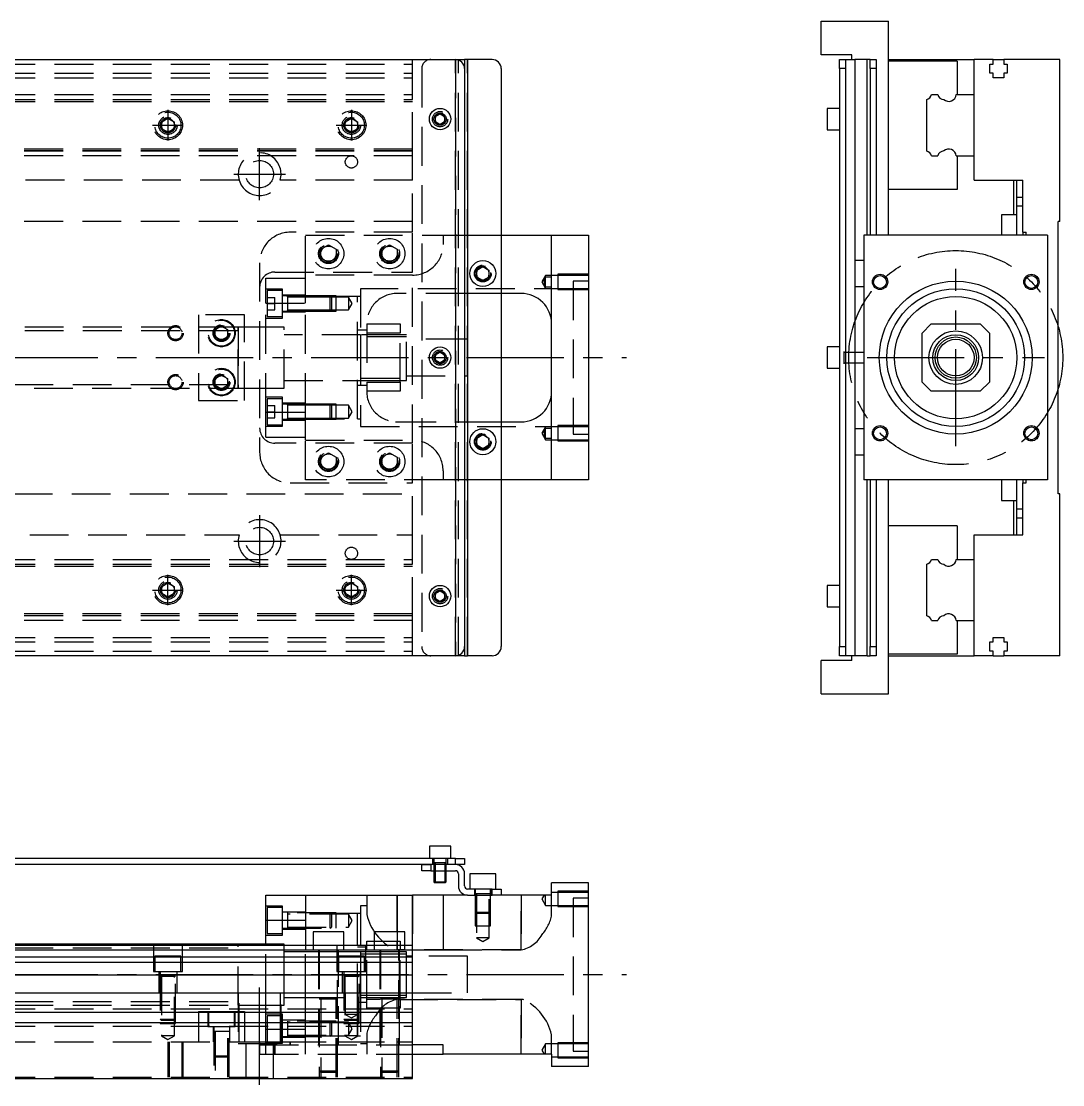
# Model space of a CAD drawing. Extents: x -13 to 690, y -297 to 112.
# Drawn here: x 349 to 689.7, y -237.8 to 110 of the extents above; entities that cross this region are included whole.
import ezdxf

# ---------------------------------------------------------------- set-up
doc = ezdxf.new("R2010")
doc.units = 0
doc.linetypes.add('CENTER', pattern=[50.8, 31.75, -6.35, 6.35, -6.35])
doc.linetypes.add('DASHED', pattern=[19.05, 12.7, -6.35])
doc.layers.get('0').update_dxf_attribs({"linetype": 'CONTINUOUS'})
doc.layers.add('CENTER', color=1, linetype='CENTER')

msp = doc.modelspace()

# ---------------------------------------------------------------- linework, layer by layer
at = {"color": 7, "linetype": 'CONTINUOUS'}
for p, q in [((610.65, 110), (632.65, 110)), ((610.65, 99), (610.65, 110)), ((632.65, 40), (632.65, 110)), ((3, 97.5), (491, 97.5)), ((491, 97.5), (494, 97.5)), ((494, 97.5), (494, 94.5)), ((495, 97.5), (494, 97.5)), ((495, 97.5), (495, -97.5)), ((503, 97.5), (495, 97.5)), ((620.65, 99), (610.65, 99)), ((616.65, 97.5), (618.65, 97.5)), ((616.65, 94.5), (616.65, 97.5)), ((618.65, 97.5), (621.65, 97.5)), ((618.65, 97.5), (618.65, 94.5)), ((620.65, 97.5), (620.65, 99)), ((621.65, 97.5), (621.65, 31.75)), ((625.65, 97.5), (621.65, 97.5)), ((625.65, 40), (625.65, 97.5)), ((626.65, 97.5), (625.65, 97.5)), ((626.65, 94.5), (626.65, 97.5)), ((626.65, 97.5), (628.65, 97.5)), ((628.65, 97.5), (628.65, 94.5)), ((632.65, 97.5), (660.65, 97.5)), ((660.65, 86), (660.65, 97.5)), ((666.95, 97.5), (660.65, 97.5)), ((666.95, 97.5), (670.35, 97.5)), ((666.95, 96), (666.95, 97.5)), ((670.35, 97.5), (670.35, 96)), ((688.65, 97.5), (670.35, 97.5)), ((688.65, 44.5), (688.65, 97.5)), ((494, 94.5), (494, -94.5)), ((506, 94.5), (506, -94.5)), ((618.65, 94.5), (616.65, 94.5)), ((616.65, 94.5), (616.65, -94.5)), ((618.65, 94.5), (618.65, -94.5)), ((628.65, 94.5), (626.65, 94.5)), ((626.65, 94.5), (626.65, 40)), ((628.65, 94.5), (628.65, 40)), ((655.15, 97), (632.65, 97)), ((655.15, 97), (655.15, 86)), ((665.8, 96), (666.95, 96)), ((665.8, 93), (665.8, 96)), ((670.35, 96), (671.5, 96)), ((671.5, 96), (671.5, 93)), ((666.95, 93), (665.8, 93)), ((666.95, 91.5), (666.95, 93)), ((670.35, 91.5), (666.95, 91.5)), ((670.35, 93), (670.35, 91.5)), ((671.5, 93), (670.35, 93)), ((645.15, 67.539608), (645.15, 84.460392)), ((646.689608, 86), (648.810392, 86)), ((654.831934, 86), (660.65, 86)), ((660.65, 66), (660.65, 86)), ((660.65, 66), (660.65, 86)), ((612.65, 81.5), (612.65, 78)), ((616.65, 81.5), (612.65, 81.5)), ((484.5, 78.866026), (486, 79.73205)), ((484.5, 77.133974), (484.5, 78.866026)), ((486, 76.26795), (484.5, 77.133974)), ((486, 79.73205), (487.5, 78.866026)), ((487.5, 77.133974), (486, 76.26795)), ((487.5, 78.866026), (487.5, 77.133974)), ((612.65, 78), (612.65, 74.5)), ((612.65, 74.5), (616.65, 74.5)), ((646.689608, 66), (648.810392, 66)), ((654.831934, 66), (660.65, 66)), ((655.15, 66), (655.15, 55)), ((660.65, 58), (660.65, 66)), ((660.65, 58), (676.65, 58)), ((673.65, 46.75), (673.65, 58)), ((674.65, 52.5), (674.65, 58)), ((676.65, 41), (676.65, 58)), ((655.15, 55), (632.65, 55)), ((674.65, 49.5), (674.65, 52.5)), ((674.65, 52.5), (676.65, 52.5)), ((676.65, 49.5), (674.65, 49.5)), ((674.65, 40), (674.65, 49.5)), ((669.65, 46.75), (669.65, 42.5)), ((674.65, 46.75), (669.65, 46.75)), ((669.65, 42.5), (669.65, 40)), ((688.65, 44.5), (688.15, 44.5)), ((688.15, -44.5), (688.15, 44.5)), ((506, 40), (522.5, 40)), ((522.5, 40), (534.5, 40)), ((522.5, -40), (522.5, 40)), ((534.5, 40), (534.5, -40)), ((624.65, 40), (624.65, -40)), ((684.65, 40), (624.65, 40)), ((676.65, 41), (677.65, 41)), ((676.65, 41), (676.65, 40)), ((677.65, 40), (677.65, 41)), ((684.65, 40), (684.65, -40)), ((621.65, 31.75), (621.65, 27.5)), ((624.65, 31.75), (621.65, 31.75)), ((498, 28.6547), (500, 29.809402)), ((498, 26.3453), (498, 28.6547)), ((500, 29.809402), (502, 28.6547)), ((502, 28.6547), (502, 26.3453)), ((500, 25.190598), (498, 26.3453)), ((502, 26.3453), (500, 25.190598)), ((621.65, 27.5), (621.65, 23.25)), ((512.5, 21), (506, 21)), ((621.65, 23.25), (621.65, -23.25)), ((621.65, 23.25), (624.65, 23.25)), ((646.65, 11), (643.65, 8)), ((646.65, 11), (662.65, 11)), ((665.65, 8), (662.65, 11)), ((643.65, -8), (643.65, 8)), ((665.65, 8), (665.65, -8)), ((612.65, 3.5), (612.65, 0)), ((616.65, 3.5), (612.65, 3.5)), ((484.5, 0.866026), (486, 1.73205)), ((484.5, -0.866026), (484.5, 0.866026)), ((486, 1.73205), (487.5, 0.866026)), ((487.5, 0.866026), (487.5, -0.866026)), ((618.05, 2.000006), (618.05, 1.41499)), ((618.05, 2.000006), (618.05, 0)), ((618.05, 2.000006), (618.05, -2.000006)), ((618.64998, 1.65), (618.05, 1.65)), ((618.05, 1.41499), (618.05, 0)), ((620.65, 1.65), (618.65, 1.65)), ((624.65, 1.65), (620.65002, 1.65)), ((486, -1.73205), (484.5, -0.866026)), ((487.5, -0.866026), (486, -1.73205)), ((612.65, 0), (612.65, -3.5)), ((618.05, 0), (618.05, -1.413444)), ((618.05, -1.413444), (618.05, -2.000006)), ((618.05, -1.65), (618.64998, -1.65)), ((618.65, -1.65), (620.65, -1.65)), ((620.65002, -1.65), (624.65, -1.65)), ((612.65, -3.5), (616.65, -3.5)), ((643.65, -8), (646.65, -11)), ((662.65, -11), (665.65, -8)), ((662.65, -11), (646.65, -11)), ((506, -21), (512.5, -21)), ((621.65, -23.25), (621.65, -27.5)), ((624.65, -23.25), (621.65, -23.25)), ((498, -26.3453), (500, -25.190598)), ((498, -28.6547), (498, -26.3453)), ((500, -25.190598), (502, -26.3453)), ((502, -26.3453), (502, -28.6547)), ((621.65, -27.5), (621.65, -31.75)), ((500, -29.809402), (498, -28.6547)), ((502, -28.6547), (500, -29.809402)), ((621.65, -31.75), (621.65, -97.5)), ((621.65, -31.75), (624.65, -31.75)), ((522.5, -40), (506, -40)), ((534.5, -40), (522.5, -40)), ((684.65, -40), (624.65, -40)), ((625.65, -97.5), (625.65, -40)), ((626.65, -40), (626.65, -94.5)), ((628.65, -40), (628.65, -94.5)), ((632.65, -110), (632.65, -40)), ((669.65, -40), (669.65, -42.5)), ((674.65, -49.5), (674.65, -40)), ((676.65, -40), (676.65, -41)), ((676.65, -58), (676.65, -41)), ((676.65, -41), (677.65, -41)), ((677.65, -41), (677.65, -40)), ((669.65, -42.5), (669.65, -46.75)), ((688.65, -44.5), (688.15, -44.5)), ((688.65, -97.5), (688.65, -44.5)), ((669.65, -46.75), (674.65, -46.75)), ((673.65, -58), (673.65, -46.75)), ((674.65, -49.5), (676.65, -49.5)), ((674.65, -52.5), (674.65, -49.5)), ((655.15, -55), (632.65, -55)), ((655.15, -55), (655.15, -66)), ((676.65, -52.5), (674.65, -52.5)), ((674.65, -58), (674.65, -52.5)), ((660.65, -66), (660.65, -58)), ((660.65, -58), (676.65, -58)), ((646.689608, -66), (648.810392, -66)), ((654.831934, -66), (660.65, -66)), ((660.65, -86), (660.65, -66)), ((660.65, -86), (660.65, -66)), ((645.15, -84.460392), (645.15, -67.539608)), ((484.5, -77.133974), (486, -76.26795)), ((486, -76.26795), (487.5, -77.133974)), ((612.65, -74.5), (612.65, -78)), ((616.65, -74.5), (612.65, -74.5)), ((484.5, -78.866026), (484.5, -77.133974)), ((486, -79.73205), (484.5, -78.866026)), ((487.5, -78.866026), (486, -79.73205)), ((487.5, -77.133974), (487.5, -78.866026)), ((612.65, -78), (612.65, -81.5)), ((612.65, -81.5), (616.65, -81.5)), ((646.689608, -86), (648.810392, -86)), ((654.831934, -86), (660.65, -86)), ((655.15, -86), (655.15, -97)), ((660.65, -97.5), (660.65, -86)), ((665.8, -93), (666.95, -93)), ((665.8, -96), (665.8, -93)), ((666.95, -91.5), (670.35, -91.5)), ((666.95, -93), (666.95, -91.5)), ((670.35, -91.5), (670.35, -93)), ((670.35, -93), (671.5, -93)), ((671.5, -93), (671.5, -96)), ((494, -94.5), (494, -97.5)), ((616.65, -94.5), (618.65, -94.5)), ((616.65, -97.5), (616.65, -94.5)), ((618.65, -94.5), (618.65, -97.5)), ((626.65, -97.5), (626.65, -94.5)), ((626.65, -94.5), (628.65, -94.5)), ((628.65, -94.5), (628.65, -97.5)), ((655.15, -97), (632.65, -97)), ((666.95, -96), (665.8, -96)), ((666.95, -97.5), (666.95, -96)), ((670.35, -96), (670.35, -97.5)), ((671.5, -96), (670.35, -96)), ((491, -97.5), (3, -97.5)), ((494, -97.5), (491, -97.5)), ((494, -97.5), (495, -97.5)), ((503, -97.5), (495, -97.5)), ((610.65, -110), (610.65, -99)), ((620.65, -99), (610.65, -99)), ((618.65, -97.5), (616.65, -97.5)), ((621.65, -97.5), (618.65, -97.5)), ((620.65, -99), (620.65, -97.5)), ((625.65, -97.5), (621.65, -97.5)), ((625.65, -97.5), (626.65, -97.5)), ((628.65, -97.5), (626.65, -97.5)), ((632.65, -97.5), (660.65, -97.5)), ((666.95, -97.5), (660.65, -97.5)), ((666.95, -97.5), (670.35, -97.5)), ((688.65, -97.5), (670.35, -97.5)), ((610.65, -110), (632.65, -110)), ((489.5, -159.79), (482.5, -159.79)), ((482.5, -159.79), (482.5, -163.79)), ((489.5, -163.79), (489.5, -159.79)), ((491, -163.79), (322, -163.79)), ((483, -165.79), (322, -165.79)), ((480, -167.79), (480, -165.79)), ((483, -165.79), (483, -167.79)), ((491, -165.79), (483, -165.79)), ((491, -165.79), (483, -165.79)), ((491, -165.79), (491, -163.79)), ((491, -163.79), (494, -163.79)), ((494, -165.79), (491, -165.79)), ((494, -163.79), (494, -165.79)), ((483, -167.79), (480, -167.79)), ((483, -167.79), (491, -167.79)), ((484, -167.79002), (484, -171.44)), ((484.35, -167.79002), (484.35, -171.79)), ((487.65, -171.79), (487.65, -167.79002)), ((488, -171.44), (488, -167.79002)), ((492, -168.79), (492, -172.79)), ((494, -172.79), (494, -168.79)), ((504.25, -168.79), (495.75, -168.79)), ((495.75, -168.79), (495.75, -173.79)), ((504.25, -173.79), (504.25, -168.79)), ((484, -171.44), (488, -171.44)), ((484, -171.44), (484.35, -171.79)), ((487.65, -171.79), (484.35, -171.79)), ((487.65, -171.79), (488, -171.44)), ((503, -173.79), (495, -173.79)), ((503, -175.79), (503, -173.79)), ((503, -173.79), (506, -173.79)), ((506, -173.79), (506, -175.79)), ((522.5, -175.79), (522.5, -171.79)), ((534.5, -171.79), (522.5, -171.79)), ((534.5, -231.79), (534.5, -171.79)), ((429, -184.00658), (429, -175.79)), ((429, -175.79), (442, -175.79)), ((442, -175.79), (477, -175.79)), ((442, -175.79), (442, -192.29)), ((477, -192.29), (477, -175.79)), ((487, -175.79), (477, -175.79)), ((495, -175.79), (487, -175.79)), ((487, -175.79), (487, -193.79)), ((495, -175.79), (503, -175.79)), ((506, -175.79), (503, -175.79)), ((522.5, -175.79), (506, -175.79)), ((429, -184.00658), (442, -184.00658)), ((429, -192.29), (429, -184.00658)), ((454.5, -187.79), (444.5, -187.79)), ((444.5, -187.79), (444.5, -192.29)), ((454.5, -192.29), (454.5, -187.79)), ((474.5, -187.79), (464.5, -187.79)), ((464.5, -187.79), (464.5, -192.29)), ((474.5, -192.29), (474.5, -187.79)), ((420, -191.79), (321.5, -191.79)), ((477, -192.29), (321.5, -192.29)), ((477, -193.829608), (321.5, -193.829608)), ((420, -191.79), (419.995, -191.79)), ((420, -191.789994), (420, -192.29)), ((429, -191.79), (420, -191.79)), ((420.005, -191.79), (420, -191.79)), ((460, -194.289994), (460, -209.290006)), ((477, -235.79), (477, -192.29)), ((487, -193.79), (477, -193.79)), ((321.5, -195.950392), (477, -195.950392)), ((477, -197.860532), (321.5, -197.860532)), ((462, -195.04), (460, -195.04)), ((466.5, -195.04), (462, -195.04)), ((472.5, -195.04), (466.5, -195.04)), ((473, -195.04), (472.5, -195.04)), ((475, -195.04), (473, -195.04)), ((477, -201.971934), (321.5, -201.971934)), ((460, -201.79), (460, -209.290006)), ((17, -207.79), (477, -207.79)), ((460, -208.54), (475, -208.54)), ((17, -214.09), (477, -214.09)), ((17, -217.49), (477, -217.49)), ((447, -217.36767), (446.5, -217.36767)), ((487, -224.79), (477, -224.79)), ((487, -227.79), (487, -224.79)), ((477, -227.79), (487, -227.79)), ((522.5, -227.79), (487, -227.79)), ((522.5, -227.79), (522.5, -231.79)), ((534.5, -231.79), (522.5, -231.79)), ((17, -235.79), (477, -235.79))]:
    msp.add_line(p, q, dxfattribs=at)
at = {"color": 3, "linetype": 'DASHED'}
for p, q in [((477, 86), (477, 97.5)), ((491, -97.5), (491, 97.5)), ((491, 97.5), (491, -97.5)), ((492, -97.5), (492, 97.5)), ((495, -97.5), (495, 97.5)), ((17, 96), (477, 96)), ((480, 94.5), (480, -94.5)), ((17, 93), (477, 93)), ((17, 91.5), (477, 91.5)), ((17, 86), (477, 86)), ((17, 84.460392), (477, 84.460392)), ((17, 84.403994), (477, 84.403994)), ((17, 83.8), (477, 83.8)), ((477, 84.460392), (477, 86)), ((477, 67.539608), (477, 84.460392)), ((395, 77.1547), (397, 78.309402)), ((395, 74.8453), (395, 77.1547)), ((397, 78.309402), (399, 77.1547)), ((399, 77.1547), (399, 74.8453)), ((455, 77.1547), (457, 78.309402)), ((455, 74.8453), (455, 77.1547)), ((457, 78.309402), (459, 77.1547)), ((459, 77.1547), (459, 74.8453)), ((487.973226, 78.326156), (488, 78)), ((397, 73.690598), (395, 74.8453)), ((399, 74.8453), (397, 73.690598)), ((399.483582, 76.286038), (399.5, 76)), ((454.5, 76), (454.534018, 76.411016)), ((457, 73.690598), (455, 74.8453)), ((459, 74.8453), (457, 73.690598)), ((477, 68.2), (17, 68.2)), ((477, 67.596006), (17, 67.596006)), ((477, 67.539608), (17, 67.539608)), ((477, 66), (477, 67.539608)), ((477, 66), (17, 66)), ((477, 58), (477, 66)), ((420.291796, 58), (313.708204, 58)), ((477, 58), (433.708204, 58)), ((477, 41), (477, 58)), ((477, 44.5), (22.640312, 44.5)), ((477, 41), (437, 41)), ((442, 27), (442, 40)), ((442, 40), (487, 40)), ((477, 28), (477, 41)), ((487, 40), (487, 37)), ((487, 40), (494, 40)), ((494, 40), (506, 40)), ((447, 35.443376), (449.5, 36.886752)), ((447, 32.556624), (447, 35.443376)), ((449.5, 36.886752), (452, 35.443376)), ((452, 35.443376), (452, 32.556624)), ((467, 35.443376), (469.5, 36.886752)), ((467, 32.556624), (467, 35.443376)), ((469.5, 36.886752), (472, 35.443376)), ((472, 35.443376), (472, 32.556624)), ((446.5, 34), (446.520026, 34.346056)), ((449.5, 31.113248), (447, 32.556624)), ((452, 32.556624), (449.5, 31.113248)), ((469.5, 31.113248), (467, 32.556624)), ((472, 32.556624), (469.5, 31.113248)), ((472.477798, 34.364306), (472.5, 34)), ((427, 31), (427, -31)), ((432, 28), (477, 28)), ((477, -28), (477, 28)), ((429, 17.78342), (429, 26)), ((429, 26), (442, 26)), ((477, 27), (442, 27)), ((442, 17.78342), (442, 27)), ((442, 17.78342), (442, 26)), ((502.483582, 27.786038), (502.5, 27.5)), ((520.5, 26.848738), (519.287564, 24.748738)), ((519.287564, 24.748738), (520.5, 22.648738)), ((520.016436, 24.911344), (520.060666, 25.226886)), ((520.060666, 25.226886), (520.163852, 25.611128)), ((520.163852, 25.611128), (520.302956, 25.985522)), ((520.302956, 25.985522), (520.5, 26.435254)), ((524.5, 26.848738), (520.5, 26.848738)), ((520.5, 26.435254), (520.5, 26.848738)), ((520.5, 23.06222), (520.5, 26.435794)), ((520.5, 26.435254), (522.5, 26.435254)), ((524.5, 27.248732), (524.5, 22.248742)), ((534.5, 27.248732), (524.5, 27.248732)), ((534.5, 26.848738), (524.5, 26.848738)), ((529.5, 25), (529.5, -25)), ((534.5, 25), (529.5, 25)), ((434.5, 22.42767), (429, 22.42767)), ((429.5, 21.92767), (429.5, 13.42767)), ((434.5, 21.92767), (429.5, 21.92767)), ((434.5, 12.92767), (434.5, 22.42767)), ((460, 22.5), (460, -22.5)), ((529.5, 22.5), (460, 22.5)), ((494, 21), (472, 21)), ((506, 21), (494, 21)), ((520.5, 22.648738), (520.5, 23.06222)), ((522.5, 23.06222), (520.5, 23.06222)), ((520.5, 22.648738), (524.5, 22.648738)), ((524.5, 22.648738), (534.5, 22.648738)), ((524.5, 22.248742), (534.5, 22.248742)), ((429, -17.78342), (429, 17.78342)), ((429, 17.78342), (442, 17.78342)), ((429.5, 19.67767), (432, 19.67767)), ((429.5, 17.67767), (432, 17.67767)), ((432, 17.67767), (432, 19.67767)), ((432, 15.67767), (432, 17.67767)), ((442, 20.42767), (434.5, 20.42767)), ((436.105, 20.17767), (434.5, 20.17767)), ((441.99998, 20.17767), (436.095, 20.17767)), ((436.1, 20.177674), (436.1, 15.177664)), ((436.1, 20.177674), (436.1, 15.177664)), ((436.1, 20.177674), (436.1, 15.177664)), ((436.1, 20.17767), (436.1, 19.92022)), ((436.1, 19.920202), (436.1, 20.17767)), ((436.1, 19.92022), (436.1, 15.435068)), ((441.99998, 19.77767), (436.1, 19.77767)), ((450.1, 20.17767), (442, 20.17767)), ((450.1, 20.177664), (442, 20.177664)), ((459, 20), (442, 20)), ((459, 20), (442, 20)), ((450.5, 19.77767), (442, 19.77767)), ((450.5, 19.77767), (442, 19.77767)), ((442, -17.78342), (442, 17.78342)), ((442, -17.78342), (442, 17.78342)), ((450.1, 15.17767), (450.1, 20.17767)), ((450.5, 19.77767), (450.1, 20.17767)), ((452, 20.177664), (450.10002, 20.177664)), ((450.5, 19.77767), (450.5, 15.57767)), ((452, 19.77767), (450.50002, 19.77767)), ((452, 15.177674), (452, 20.177664)), ((456, 19.77767), (452, 19.77767)), ((456, 19.77767), (456, 15.57767)), ((457.212436, 17.67767), (456, 19.77767)), ((456, 15.57767), (457.212436, 17.67767)), ((459, -20), (459, 20)), ((460, 20), (459, 20)), ((422, 14), (407, 14)), ((407, 14), (407, -14)), ((422, -14), (422, 14)), ((429.5, 15.67767), (432, 15.67767)), ((434.5, 15.17767), (436.105, 15.17767)), ((434.5, 14.92767), (442, 14.92767)), ((436.095, 15.17767), (441.99998, 15.17767)), ((436.1, 15.57767), (441.99998, 15.57767)), ((436.1, 15.17767), (436.1, 15.435118)), ((436.1, 15.435068), (436.1, 15.17767)), ((442, 15.57767), (450.5, 15.57767)), ((442, 15.57767), (450.5, 15.57767)), ((442, 15.177674), (450.1, 15.177674)), ((442, 15.17767), (450.1, 15.17767)), ((450.1, 15.17767), (450.5, 15.57767)), ((450.10002, 15.177674), (452, 15.177674)), ((450.50002, 15.57767), (452, 15.57767)), ((452, 15.57767), (456, 15.57767)), ((429, 12.92767), (434.5, 12.92767)), ((429.5, 13.42767), (434.5, 13.42767)), ((462, 11), (473, 11)), ((462, 11), (462, -11)), ((473, 11), (473, 8)), ((420, 8.75), (42, 8.75)), ((420.005, 10), (277.00002, 10)), ((412, 8), (412.018502, 8.303588)), ((412.5, 9.1547), (414.5, 10.309402)), ((412.5, 6.8453), (412.5, 9.1547)), ((414.5, 10.309402), (416.5, 9.1547)), ((416.5, 9.1547), (416.5, 6.8453)), ((429, 10), (419.995, 10)), ((420, 10.000006), (420, -10.000006)), ((420, 10.000006), (420, -10.000006)), ((420, -10), (420, 10)), ((420, 10), (420, 8.95261)), ((435, 10), (429, 10)), ((435, 10), (429, 10)), ((435, -10), (435, 10)), ((435, -10), (435, 10)), ((460.005, 7.5), (435, 7.5)), ((459.995, 7.5), (435, 7.5)), ((462, 9), (459, 9)), ((473, 7.5), (459.995, 7.5)), ((460.005, 7.5), (459.995, 7.5)), ((460, 7.500006), (460, -7.500006)), ((473, 7.5), (460.005, 7.5)), ((473, 8), (462, 8)), ((473, -8), (473, 8)), ((475, 7.5), (473, 7.5)), ((475, -7.5), (475, 7.5)), ((414.5, 5.690598), (412.5, 6.8453)), ((416.5, 6.8453), (414.5, 5.690598)), ((475, 6.75), (460, 6.75)), ((494, 6), (475, 6)), ((495, 6), (494, 6)), ((495, -6), (495, 6)), ((484, 0), (484.030168, 0.346066)), ((412.5, -6.8453), (414.5, -5.690598)), ((412.5, -9.1547), (412.5, -6.8453)), ((414.5, -5.690598), (416.5, -6.8453)), ((416.5, -6.8453), (416.5, -9.1547)), ((460, -6.75), (475, -6.75)), ((475, -6), (494, -6)), ((494, -6), (495, -6)), ((42, -8.75), (420, -8.75)), ((277.00002, -10), (420.005, -10)), ((414.5, -10.309402), (412.5, -9.1547)), ((416.5, -9.1547), (414.5, -10.309402)), ((416.983582, -7.713962), (417, -8)), ((419.995, -10), (429, -10)), ((420, -8.95261), (420, -9.999498)), ((420, -9.999498), (420, -10)), ((429, -10), (435, -10)), ((429, -10), (435, -10)), ((435, -7.5), (460.005, -7.5)), ((435, -7.5), (459.995, -7.5)), ((459, -9), (462, -9)), ((459.995, -7.5), (473, -7.5)), ((459.995, -7.5), (460.005, -7.5)), ((460.005, -7.5), (473, -7.5)), ((462, -8), (473, -8)), ((473, -7.5), (475, -7.5)), ((473, -8), (473, -11)), ((434.5, -12.92767), (429, -12.92767)), ((429.5, -13.42767), (429.5, -21.92767)), ((434.5, -13.42767), (429.5, -13.42767)), ((434.5, -22.42767), (434.5, -12.92767)), ((473, -11), (462, -11)), ((407, -14), (422, -14)), ((429.5, -15.67767), (432, -15.67767)), ((432, -17.67767), (432, -15.67767)), ((442, -14.92767), (434.5, -14.92767)), ((436.105, -15.17767), (434.5, -15.17767)), ((441.99998, -15.17767), (436.095, -15.17767)), ((436.1, -15.177664), (436.1, -20.177674)), ((436.1, -15.177664), (436.1, -20.177674)), ((436.1, -15.17767), (436.1, -15.435118)), ((436.1, -15.435136), (436.1, -15.17767)), ((436.1, -15.435118), (436.1, -19.920272)), ((441.99998, -15.57767), (436.1, -15.57767)), ((450.1, -15.17767), (442, -15.17767)), ((450.1, -15.177674), (442, -15.177674)), ((450.5, -15.57767), (442, -15.57767)), ((450.5, -15.57767), (442, -15.57767)), ((450.1, -20.17767), (450.1, -15.17767)), ((450.5, -15.57767), (450.1, -15.17767)), ((452, -15.177674), (450.10002, -15.177674)), ((450.5, -15.57767), (450.5, -19.77767)), ((452, -15.57767), (450.50002, -15.57767)), ((452, -20.177664), (452, -15.177674)), ((456, -15.57767), (452, -15.57767)), ((456, -15.57767), (456, -19.77767)), ((457.212436, -17.67767), (456, -15.57767)), ((429, -17.78342), (442, -17.78342)), ((429, -26), (429, -17.78342)), ((429.5, -17.67767), (432, -17.67767)), ((429.5, -19.67767), (432, -19.67767)), ((432, -19.67767), (432, -17.67767)), ((434.5, -20.17767), (436.105, -20.17767)), ((434.5, -20.42767), (442, -20.42767)), ((436.095, -20.17767), (441.99998, -20.17767)), ((436.1, -19.77767), (441.99998, -19.77767)), ((436.1, -20.17767), (436.1, -19.92022)), ((436.1, -19.920272), (436.1, -20.17767)), ((442, -26), (442, -17.78342)), ((442, -27), (442, -17.78342)), ((442, -19.77767), (450.5, -19.77767)), ((442, -19.77767), (450.5, -19.77767)), ((442, -20), (459, -20)), ((442, -20), (459, -20)), ((442, -20.177664), (450.1, -20.177664)), ((442, -20.17767), (450.1, -20.17767)), ((450.1, -20.17767), (450.5, -19.77767)), ((450.10002, -20.177664), (452, -20.177664)), ((450.50002, -19.77767), (452, -19.77767)), ((452, -19.77767), (456, -19.77767)), ((456, -19.77767), (457.212436, -17.67767)), ((459, -20), (460, -20)), ((429, -22.42767), (434.5, -22.42767)), ((429.5, -21.92767), (434.5, -21.92767)), ((460, -22.5), (529.5, -22.5)), ((471.477666, -20.98635), (472, -21)), ((472, -21), (494, -21)), ((494, -21), (506, -21)), ((520.5, -22.648738), (519.287564, -24.748738)), ((520.016436, -24.586132), (520.060666, -24.27059)), ((520.060666, -24.27059), (520.163852, -23.886348)), ((520.163852, -23.886348), (520.302956, -23.511954)), ((520.302956, -23.511954), (520.5, -23.06222)), ((524.5, -22.648738), (520.5, -22.648738)), ((520.5, -23.06222), (520.5, -22.648738)), ((520.5, -26.435254), (520.5, -23.06168)), ((520.5, -23.06222), (522.5, -23.06222)), ((524.5, -22.248742), (524.5, -27.248732)), ((534.5, -22.248742), (524.5, -22.248742)), ((534.5, -22.648738), (524.5, -22.648738)), ((429, -26), (442, -26)), ((442, -27), (477, -27)), ((442, -40), (442, -27)), ((502.483582, -27.213962), (502.5, -27.5)), ((519.287564, -24.748738), (520.5, -26.848738)), ((520.5, -26.848738), (520.5, -26.435254)), ((522.5, -26.435254), (520.5, -26.435254)), ((520.5, -26.848738), (524.5, -26.848738)), ((524.5, -26.848738), (534.5, -26.848738)), ((524.5, -27.248732), (534.5, -27.248732)), ((529.5, -25), (534.5, -25)), ((477, -28), (432, -28)), ((447, -32.556624), (449.5, -31.113248)), ((449.5, -31.113248), (452, -32.556624)), ((467, -32.556624), (469.5, -31.113248)), ((469.5, -31.113248), (472, -32.556624)), ((477, -41), (477, -28)), ((447, -35.443376), (447, -32.556624)), ((452, -32.556624), (452, -35.443376)), ((452.477798, -33.635694), (452.5, -34)), ((467, -35.443376), (467, -32.556624)), ((472, -32.556624), (472, -35.443376)), ((472.477798, -33.635694), (472.5, -34)), ((449.5, -36.886752), (447, -35.443376)), ((452, -35.443376), (449.5, -36.886752)), ((469.5, -36.886752), (467, -35.443376)), ((472, -35.443376), (469.5, -36.886752)), ((487, -37), (487, -40)), ((437, -41), (477, -41)), ((487, -40), (442, -40)), ((477, -58), (477, -41)), ((494, -40), (487, -40)), ((506, -40), (494, -40)), ((22.640312, -44.5), (477, -44.5)), ((313.708204, -58), (420.291796, -58)), ((433.708204, -58), (477, -58)), ((477, -66), (477, -58)), ((17, -66), (477, -66)), ((477, -67.539608), (477, -66)), ((17, -67.539608), (477, -67.539608)), ((17, -67.596006), (477, -67.596006)), ((17, -68.2), (477, -68.2)), ((477, -84.460392), (477, -67.539608)), ((394.5, -76), (394.534018, -75.588984)), ((395, -74.8453), (397, -73.690598)), ((395, -77.1547), (395, -74.8453)), ((397, -73.690598), (399, -74.8453)), ((399, -74.8453), (399, -77.1547)), ((455, -74.8453), (457, -73.690598)), ((455, -77.1547), (455, -74.8453)), ((457, -73.690598), (459, -74.8453)), ((459, -74.8453), (459, -77.1547)), ((459.483582, -75.713962), (459.5, -76)), ((397, -78.309402), (395, -77.1547)), ((399, -77.1547), (397, -78.309402)), ((457, -78.309402), (455, -77.1547)), ((459, -77.1547), (457, -78.309402)), ((487.973226, -77.673844), (488, -78)), ((477, -83.8), (17, -83.8)), ((477, -84.403994), (17, -84.403994)), ((477, -84.460392), (17, -84.460392)), ((477, -86), (17, -86)), ((477, -86), (477, -84.460392)), ((477, -97.5), (477, -86)), ((17, -91.5), (477, -91.5)), ((17, -93), (477, -93)), ((17, -96), (477, -96)), ((480, -165.79), (483, -165.79)), ((483.5, -163.79), (483.5, -165.79)), ((488.000006, -165.19), (483.999994, -165.19)), ((488.000006, -165.19), (483.999994, -165.19)), ((488.000006, -165.19), (483.999994, -165.19)), ((484, -163.79), (484, -167.79)), ((484.35, -165.19), (484.35, -167.79)), ((487.65, -167.79), (487.65, -165.19)), ((488, -167.79), (488, -163.79)), ((488.5, -165.79), (488.5, -163.79)), ((497.25, -173.79), (497.25, -175.79)), ((497.500006, -173.79), (497.500006, -185.79)), ((502.499994, -185.79), (502.499994, -173.79)), ((502.75, -175.79), (502.75, -173.79)), ((462, -175.79), (462, -182.162214)), ((472, -187.79), (472, -175.79)), ((472, -175.79), (472, -187.79)), ((477, -175.79), (477, -192.29)), ((502.500006, -175.39), (497.499994, -175.39)), ((497.9, -175.39), (497.9, -189.79)), ((502.1, -189.79), (502.1, -175.39)), ((512.5, -175.79), (512.5, -193.712252)), ((512.5, -193.712252), (512.5, -175.79)), ((520.009982, -175.79), (519.287564, -177.041262)), ((519.287564, -177.041262), (520.5, -179.141262)), ((520.5, -179.141262), (520.5, -175.79)), ((524.5, -174.941262), (522.5, -174.941262)), ((522.5, -182.162214), (522.5, -175.79)), ((524.5, -174.541268), (524.5, -179.541258)), ((534.5, -174.541268), (524.5, -174.541268)), ((534.5, -174.941262), (524.5, -174.941262)), ((529.5, -176.79), (529.5, -226.79)), ((534.5, -176.79), (529.5, -176.79)), ((434.5, -179.36233), (429, -179.36233)), ((429.5, -179.86233), (429.5, -184.11233)), ((434.5, -179.86233), (429.5, -179.86233)), ((434.5, -188.86233), (434.5, -179.36233)), ((460, -179.29), (460, -200.79)), ((462, -179.29), (460, -179.29)), ((520.5, -179.141262), (524.5, -179.141262)), ((529.5, -179.29), (522.5, -179.29)), ((524.5, -179.141262), (534.5, -179.141262)), ((524.5, -179.541258), (534.5, -179.541258)), ((429.5, -184.11233), (429.5, -188.36233)), ((442, -181.36233), (434.5, -181.36233)), ((452, -181.612336), (434.5, -181.612336)), ((436.1, -181.61233), (436.1, -186.61233)), ((456, -182.01233), (436.1, -182.01233)), ((459, -181.79), (442, -181.79)), ((450.1, -184.11233), (450.1, -181.61233)), ((450.5, -182.01233), (450.1, -181.61233)), ((450.1, -186.61233), (450.1, -184.11233)), ((450.5, -182.01233), (450.5, -184.11233)), ((450.5, -184.11233), (450.5, -186.21233)), ((452, -186.612326), (452, -181.612336)), ((456, -182.01233), (456, -184.11233)), ((457.212436, -184.11233), (456, -182.01233)), ((456, -184.11233), (456, -186.21233)), ((456, -186.21233), (457.212436, -184.11233)), ((459, -192.29), (459, -181.79)), ((460, -181.79), (459, -181.79)), ((497.5, -181.39), (502.5, -181.39)), ((497.5, -181.39), (497.9, -181.79)), ((502.1, -181.79), (497.9, -181.79)), ((502.1, -181.79), (502.5, -181.39)), ((434.5, -186.612326), (452, -186.612326)), ((434.5, -186.86233), (442, -186.86233)), ((436.1, -186.21233), (456, -186.21233)), ((450.1, -186.61233), (450.5, -186.21233)), ((472, -187.79), (472, -190.79)), ((497.500006, -185.79), (502.499994, -185.79)), ((429, -188.86233), (434.5, -188.86233)), ((429.5, -188.36233), (434.5, -188.36233)), ((462, -190.79), (464.5, -190.79)), ((462, -192.29), (462, -190.79)), ((464.5, -190.79), (467, -190.79)), ((467, -190.79), (469.5, -190.79)), ((469.5, -190.79), (472, -190.79)), ((472, -190.79), (473, -190.79)), ((472, -193.712252), (472, -190.79)), ((472, -190.79), (472, -192.29)), ((473, -190.79), (473, -192.29)), ((502.1, -189.79), (497.9, -189.79)), ((497.9, -189.79), (500, -191.002436)), ((500, -191.002436), (502.1, -189.79)), ((42, -193.04), (420, -193.04)), ((392.25, -192.29), (392.25, -200.79)), ((401.75, -200.79), (401.75, -192.29)), ((420, -191.790502), (420, -191.79)), ((420, -211.79), (420, -192.287168)), ((435, -191.79), (429, -191.79)), ((429, -207.79), (429, -192.29)), ((435, -192.29), (435, -191.79)), ((435, -201.79), (435, -192.29)), ((442, -194.29), (435, -194.29)), ((442, -192.29), (442, -193.79)), ((477, -193.79), (442, -193.79)), ((442, -207.79), (442, -193.79)), ((446.5, -194.29), (442, -194.29)), ((444.5, -192.29), (444.5, -193.79)), ((446.25, -193.79), (446.25, -224.79)), ((452.5, -194.29), (446.5, -194.29)), ((446.500006, -193.79), (446.500006, -235.29)), ((452.25, -192.29), (452.25, -200.79)), ((452.499994, -235.29), (452.499994, -193.79)), ((459, -194.29), (452.5, -194.29)), ((452.75, -224.79), (452.75, -193.79)), ((454.5, -193.79), (454.5, -192.29)), ((459, -210.79), (459, -192.29)), ((462, -192.79), (459, -192.79)), ((460, -194.29), (459, -194.29)), ((460, -194.29), (459.995, -194.29)), ((462, -194.29), (460, -194.29)), ((460.005, -194.29), (460, -194.29)), ((461.75, -200.79), (461.75, -192.29)), ((462, -193.79), (462, -192.29)), ((462, -209.79), (462, -193.79)), ((466.5, -194.29), (462, -194.29)), ((464.5, -192.29), (464.5, -193.79)), ((466.25, -193.79), (466.25, -224.79)), ((472.5, -194.29), (466.5, -194.29)), ((466.500006, -193.79), (466.500006, -235.29)), ((470.951654, -193.570384), (471.307618, -193.650138)), ((471.307618, -193.650138), (471.65068, -193.696404)), ((471.65068, -193.696404), (472, -193.712252)), ((472, -192.29), (472, -193.712252)), ((472, -193.712252), (473, -193.712252)), ((512.5, -193.712252), (472, -193.712252)), ((472.499994, -235.29), (472.499994, -193.79)), ((473, -194.29), (472.5, -194.29)), ((472.75, -224.79), (472.75, -193.79)), ((473, -192.29), (473, -193.79)), ((473, -193.712252), (474.5, -193.712252)), ((473, -209.79), (473, -193.79)), ((475, -194.29), (473, -194.29)), ((474.5, -193.79), (474.5, -192.29)), ((474.5, -193.712252), (477, -193.712252)), ((475, -201.79), (475, -194.29)), ((477, -193.712252), (487, -193.712252)), ((487, -193.712252), (512.5, -193.712252)), ((401.25, -195.79), (392.75, -195.79)), ((392.75, -195.79), (392.75, -200.79)), ((401.25, -200.79), (401.25, -195.79)), ((461.25, -195.79), (452.75, -195.79)), ((452.75, -195.79), (452.75, -200.79)), ((461.25, -200.79), (461.25, -195.79)), ((477, -195.79), (475, -195.79)), ((495, -195.79), (477, -195.79)), ((495, -201.79), (495, -195.79)), ((392.25, -200.79), (401.75, -200.79)), ((394, -200.79), (394, -207.79)), ((394.500006, -200.79), (394.500006, -217.49)), ((399.499994, -217.49), (399.499994, -200.79)), ((400, -207.79), (400, -200.79)), ((452.25, -200.79), (461.75, -200.79)), ((454, -200.79), (454, -207.79)), ((454.500006, -200.79), (454.500006, -217.49)), ((459.499994, -217.49), (459.499994, -200.79)), ((460, -207.79), (460, -200.79)), ((399.500006, -202.39), (394.499994, -202.39)), ((394.9, -202.39), (394.9, -221.79)), ((399.1, -221.79), (399.1, -202.39)), ((435, -207.79), (435, -201.79)), ((459.500006, -202.39), (454.499994, -202.39)), ((454.9, -202.39), (454.9, -221.79)), ((459.1, -221.79), (459.1, -202.39)), ((475, -209.29), (475, -201.79)), ((495, -207.79), (495, -201.79)), ((420, -207.79), (420, -224.29)), ((420.291796, -223.79), (420.291796, -207.79)), ((429, -214.09), (429, -207.79)), ((433.708204, -207.79), (433.708204, -223.79)), ((434, -224.29), (434, -207.79)), ((435, -211.79), (435, -207.79)), ((442, -214.09), (442, -207.79)), ((455, -207.79), (455, -214.79)), ((459, -214.79), (459, -207.79)), ((460, -207.79), (460, -224.29)), ((477, -207.79), (495, -207.79)), ((42, -210.54), (420, -210.54)), ((42, -211.79), (420, -211.79)), ((419.995, -211.79), (420, -211.79)), ((420, -211.79), (420.291796, -211.79)), ((420, -211.79), (420.005, -211.79)), ((420.291796, -211.79), (429, -211.79)), ((429, -211.79), (433.708204, -211.79)), ((433.708204, -211.79), (435, -211.79)), ((435, -209.29), (442, -209.29)), ((442, -209.29), (460.005, -209.29)), ((452.500006, -209.79), (446.499994, -209.79)), ((447, -209.79), (447, -235.29)), ((452, -235.29), (452, -209.79)), ((459, -210.79), (462, -210.79)), ((459.995, -209.29), (473, -209.29)), ((460.005, -209.29), (473, -209.29)), ((462, -209.79), (466.39999, -209.79)), ((462, -212.79), (462, -209.79)), ((472.500006, -209.79), (466.499994, -209.79)), ((472.500006, -209.79), (466.499994, -209.79)), ((467, -209.79), (467, -235.29)), ((472, -235.29), (472, -209.79)), ((512.5, -209.867748), (472.562908, -209.867748)), ((472.562908, -209.867748), (512.5, -209.867748)), ((472.60001, -209.79), (473, -209.79)), ((473, -209.29), (475, -209.29)), ((473, -209.79), (473, -212.79)), ((512.5, -209.867748), (512.5, -227.79)), ((512.5, -227.79), (512.5, -209.867748)), ((512.847748, -209.883532), (512.5, -209.867748)), ((513.192382, -209.929862), (512.847748, -209.883532)), ((513.427222, -209.978996), (513.192382, -209.929862)), ((17, -212.94), (477, -212.94)), ((407, -213.79), (407, -214.09)), ((407, -213.79), (420.291796, -213.79)), ((407, -214.09), (407, -217.49)), ((410, -213.79), (410, -218.79)), ((410.25, -213.79), (410.25, -214.09)), ((410.25, -214.09), (410.25, -217.49)), ((418.75, -214.09), (418.75, -213.79)), ((418.75, -217.49), (418.75, -214.09)), ((419, -218.79), (419, -213.79)), ((420.291796, -213.79), (422, -213.79)), ((422, -213.79), (422, -214.09)), ((422, -214.09), (422, -217.49)), ((429, -217.49), (429, -214.09)), ((434.5, -214.71767), (429, -214.71767)), ((429.5, -215.21767), (429.5, -217.49)), ((433.708204, -215.21767), (429.5, -215.21767)), ((433.708204, -214.09), (433.708204, -217.49)), ((434.5, -215.21767), (433.708204, -215.21767)), ((434.5, -224.21767), (434.5, -214.71767)), ((442, -217.49), (442, -214.09)), ((459, -214.79), (455, -214.79)), ((455, -214.79), (457, -215.9447)), ((457, -215.9447), (459, -214.79)), ((459, -216.79), (459, -214.79)), ((473, -212.79), (462, -212.79)), ((17, -218.64), (477, -218.64)), ((394.5, -216.39), (399.5, -216.39)), ((394.5, -216.39), (394.9, -216.79)), ((394.500006, -217.49), (394.500006, -217.79)), ((394.500006, -217.79), (399.499994, -217.79)), ((399.1, -216.79), (394.9, -216.79)), ((399.1, -216.79), (399.5, -216.39)), ((399.499994, -217.79), (399.499994, -217.49)), ((407, -217.49), (407, -223.79)), ((410, -218.79), (419, -218.79)), ((410.25, -217.49), (410.25, -218.79)), ((411.75, -218.79), (411.75, -223.79)), ((412.000006, -218.79), (412.000006, -235.29)), ((416.999994, -235.29), (416.999994, -218.79)), ((417.25, -223.79), (417.25, -218.79)), ((418.75, -218.79), (418.75, -217.49)), ((422, -217.49), (422, -223.79)), ((429, -219.57342), (429, -217.49)), ((429.5, -217.49), (429.5, -219.46767)), ((433.708204, -217.49), (433.708204, -223.79)), ((442, -216.71767), (434.5, -216.71767)), ((452, -216.967674), (434.5, -216.967674)), ((436.1, -216.96767), (436.1, -221.96767)), ((456, -217.36767), (436.1, -217.36767)), ((442, -224.79), (442, -217.49)), ((447, -216.96767), (446.5, -216.96767)), ((447, -216.967674), (446.5, -216.967674)), ((450.1, -217.49), (450.1, -216.96767)), ((450.5, -217.36767), (450.1, -216.96767)), ((450.1, -219.46767), (450.1, -217.49)), ((450.5, -217.36767), (450.5, -217.49)), ((450.5, -217.49), (450.5, -219.46767)), ((454.5, -216.39), (459.5, -216.39)), ((454.5, -216.39), (454.9, -216.79)), ((454.500006, -217.49), (454.500006, -217.79)), ((454.500006, -217.79), (459.499994, -217.79)), ((459.1, -216.79), (454.9, -216.79)), ((456, -217.36767), (456, -219.46767)), ((457.212436, -219.46767), (456, -217.36767)), ((459, -217.49), (459, -216.79)), ((459, -217.79), (459, -217.49)), ((459, -221.79), (459, -217.79)), ((459.1, -216.79), (459.5, -216.39)), ((459.499994, -217.79), (459.499994, -217.49)), ((399.1, -221.79), (394.9, -221.79)), ((394.9, -221.79), (397, -223.002436)), ((397, -223.002436), (399.1, -221.79)), ((417.000006, -220.39), (411.999994, -220.39)), ((417.000006, -220.39), (411.999994, -220.39)), ((412.4, -220.39), (412.4, -235.29)), ((416.6, -235.29), (416.6, -220.39)), ((429, -219.57342), (433.708204, -219.57342)), ((429, -223.79), (429, -219.57342)), ((429.5, -219.46767), (429.5, -223.71767)), ((433.708204, -219.57342), (442, -219.57342)), ((434.5, -221.967664), (452, -221.967664)), ((434.5, -222.21767), (442, -222.21767)), ((436.1, -221.56767), (456, -221.56767)), ((442, -221.79), (446.5, -221.79)), ((447, -221.79), (450.27767, -221.79)), ((450.1, -221.96767), (450.1, -219.46767)), ((450.1, -221.96767), (450.5, -221.56767)), ((450.27767, -221.79), (452, -221.79)), ((450.5, -219.46767), (450.5, -221.56767)), ((452, -221.79), (452.5, -221.79)), ((452.5, -221.79), (454.9, -221.79)), ((459.1, -221.79), (454.9, -221.79)), ((459.1, -221.79), (454.9, -221.79)), ((454.9, -221.79), (457, -223.002436)), ((456, -219.46767), (456, -221.56767)), ((456, -221.56767), (457.212436, -219.46767)), ((457, -223.002436), (459.1, -221.79)), ((459.1, -221.79), (460, -221.79)), ((462, -221.417786), (462, -227.79)), ((522.5, -227.79), (522.5, -221.417786)), ((17, -223.79), (477, -223.79)), ((397.000006, -223.79), (397.000006, -235.29)), ((397.4, -223.79), (397.4, -235.29)), ((401.6, -235.29), (401.6, -223.79)), ((401.999994, -235.29), (401.999994, -223.79)), ((420, -224.29), (434, -224.29)), ((422.5, -224.29), (422.5, -235.79)), ((427, -223.79), (427, -224.79)), ((427, -224.79), (477, -224.79)), ((427, -224.79), (427, -227.79)), ((429, -227.79), (429, -223.79)), ((429, -224.21767), (434.5, -224.21767)), ((429.5, -223.71767), (433.708204, -223.71767)), ((431.5, -235.79), (431.5, -224.29)), ((432, -227.79), (432, -224.79)), ((432, -224.79), (432, -227.79)), ((433.708204, -223.71767), (434.5, -223.71767)), ((433.708204, -223.79), (477, -223.79)), ((437, -224.79), (437, -223.79)), ((437, -223.79), (437, -224.79)), ((442, -227.79), (442, -224.79)), ((460, -224.29), (462, -224.29)), ((520.5, -224.438738), (519.287564, -226.538738)), ((520.5, -227.79), (520.5, -224.438738)), ((524.5, -224.438738), (520.5, -224.438738)), ((522.5, -224.29), (529.5, -224.29)), ((524.5, -224.038742), (524.5, -229.038732)), ((534.5, -224.038742), (524.5, -224.038742)), ((534.5, -224.438738), (524.5, -224.438738)), ((412, -228.39), (417, -228.39)), ((412, -228.39), (412.4, -228.79)), ((416.6, -228.79), (412.4, -228.79)), ((416.6, -228.79), (417, -228.39)), ((427, -227.79), (477, -227.79)), ((519.287564, -226.538738), (520.009982, -227.79)), ((522.5, -228.638738), (524.5, -228.638738)), ((524.5, -228.638738), (534.5, -228.638738)), ((524.5, -229.038732), (534.5, -229.038732)), ((529.5, -226.79), (534.5, -226.79)), ((17, -235.29), (477, -235.29)), ((446.5, -233.29), (452.5, -233.29)), ((446.5, -233.29), (447, -233.79)), ((452, -233.79), (447, -233.79)), ((452, -233.79), (452.5, -233.29)), ((466.5, -233.29), (472.5, -233.29)), ((466.5, -233.29), (467, -233.79)), ((472, -233.79), (467, -233.79)), ((472, -233.79), (472.5, -233.29))]:
    msp.add_line(p, q, dxfattribs=at)
for centre, radius in [((397, 76), 4.75), ((397, 76), 4.25), ((457, 76), 4.75), ((457, 76), 4.25), ((486, 78), 2.5), ((486, 78), 2), ((397, 76), 3), ((397, 76), 2.5), ((397, 76), 2.1), ((457, 76), 3), ((457, 76), 2.5), ((457, 76), 2.1), ((427, 60), 4.5), ((457, 64), 2), ((449.5, 34), 5), ((469.5, 34), 5), ((449.5, 34), 3.25), ((449.5, 34), 3), ((449.5, 34), 2.5), ((469.5, 34), 3.25), ((469.5, 34), 3), ((469.5, 34), 2.5), ((500, 27.5), 2.75), ((500, 27.5), 2.5), ((399.5, 8), 2.5), ((414.5, 8), 4.5), ((414.5, 8), 4.25), ((414.5, 8), 2.75), ((414.5, 8), 2.5), ((399.5, 8), 2.1), ((414.5, 8), 2.1), ((486, 0), 2.5), ((486, 0), 2), ((399.5, -8), 2.5), ((399.5, -8), 2.1), ((414.5, -8), 4.5), ((414.5, -8), 4.25), ((414.5, -8), 2.75), ((414.5, -8), 2.5), ((414.5, -8), 2.1), ((500, -27.5), 2.75), ((500, -27.5), 2.5), ((449.5, -34), 5), ((449.5, -34), 3.25), ((449.5, -34), 3), ((469.5, -34), 5), ((469.5, -34), 3.25), ((469.5, -34), 3), ((449.5, -34), 2.5), ((469.5, -34), 2.5), ((427, -60), 4.5), ((457, -64), 2), ((397, -76), 4.75), ((397, -76), 4.25), ((397, -76), 3), ((457, -76), 4.75), ((457, -76), 4.25), ((457, -76), 3), ((397, -76), 2.5), ((397, -76), 2.1), ((457, -76), 2.5), ((457, -76), 2.1), ((486, -78), 2.5), ((486, -78), 2)]:
    msp.add_circle(centre, radius, dxfattribs=at)
at = {"color": 7, "linetype": 'CONTINUOUS'}
for centre, radius in [((486, 78), 3.5), ((500, 27.5), 4.25), ((629.901262, 24.748738), 2.1), ((654.65, 0), 25), ((679.398738, 24.748738), 2.1), ((654.65, 0), 22.5), ((654.65, 0), 20), ((654.65, 0), 8.75), ((654.65, 0), 7.5), ((486, 0), 3.5), ((654.65, 0), 6.75), ((654.65, 0), 6), ((500, -27.5), 4.25), ((629.901262, -24.748738), 2.1), ((679.398738, -24.748738), 2.1), ((486, -78), 3.5)]:
    msp.add_circle(centre, radius, dxfattribs=at)
at = {"color": 3, "linetype": 'CONTINUOUS'}
for centre in [(629.901262, 24.748738), (679.398738, 24.748738), (629.901262, -24.748738), (679.398738, -24.748738)]:
    msp.add_circle(centre, 2.5, dxfattribs=at)
at = {"color": 3, "linetype": 'DASHED'}
for centre, radius, start, end in [((483, 94.5), 3, 90, 180), ((427, 60), 7, 343.39845, 196.60155), ((427, 60), 7, 196.60155, 343.39845), ((437, 31), 10, 90, 180), ((477, 37), 10, 270, 0), ((432, 23), 5, 90, 180), ((523.951784, 24.952686), 3.935565, 180.60188226, 208.70854311), ((472, 11), 10, 90, 180), ((472, -11), 10, 180, 270), ((432, -23), 5, 180, 270), ((477, -37), 10, 0, 90), ((523.95178, -24.544789), 3.935561, 180.60189743, 208.70855827), ((437, -31), 10, 180, 270), ((427, -60), 7, 16.60155, 163.39845), ((427, -60), 7, 163.39845, 16.60155), ((483, -94.5), 3, 180, 270), ((479.248428, -177.844016), 17.780751, 194.05528352, 242.18517545), ((509.931847, -180.109618), 12.734662, 317.63564126, 350.72450175), ((510.680594, -184.062647), 9.819629, 280.67760453, 331.88034487), ((473.823107, -219.524309), 9.827151, 100.6912945, 151.88008694), ((505.4387, -225.632635), 17.574211, 13.87659517, 62.96341554), ((474.917859, -223.639752), 13.107563, 138.13815045, 170.240215)]:
    msp.add_arc(centre, radius, start, end, dxfattribs=at)
at = {"color": 7, "linetype": 'CONTINUOUS'}
for centre, radius, start, end in [((491, 94.5), 3, 0, 90), ((503, 94.5), 3, 0, 90), ((644.65, 86.5), 2.1, 283.774147, 346.225853), ((650.85, 86.5), 2.1, 193.774147, 266.465409), ((652.35, 86.3), 2.5, 229.323534, 353.107897), ((486, 78), 1.65, 155.380023, 180), ((486, 78), 1.65, 180, 204.619977), ((486, 78), 1.65, 144.619977, 155.380023), ((486, 78), 1.65, 204.619977, 215.380023), ((486, 78), 1.65, 95.380023, 144.619977), ((486, 78), 1.65, 215.380023, 264.619977), ((486, 78), 1.65, 84.619977, 95.380023), ((486, 78), 1.65, 35.380023, 84.619977), ((486, 78), 1.65, 275.380023, 324.619977), ((486, 78), 1.65, 24.619977, 35.380023), ((486, 78), 1.65, 324.619977, 335.380023), ((486, 78), 1.65, 335.380023, 24.619977), ((486, 78), 1.65, 264.619977, 275.380023), ((644.65, 65.5), 2.1, 13.774147, 76.225853), ((650.85, 65.5), 2.1, 93.534591, 166.225853), ((652.35, 65.7), 2.5, 6.892103, 130.676466), ((500, 27.5), 2.1, 162.24721, 180), ((500, 27.5), 2.1, 137.75279, 162.24721), ((500, 27.5), 2.1, 102.24721, 137.75279), ((500, 27.5), 2.1, 77.75279, 102.24721), ((500, 27.5), 2.1, 42.24721, 77.75279), ((500, 27.5), 2.1, 17.75279, 42.24721), ((500, 27.5), 2.1, 342.24721, 17.75279), ((500, 27.5), 2.1, 180, 197.75279), ((500, 27.5), 2.1, 197.75279, 222.24721), ((500, 27.5), 2.1, 222.24721, 257.75279), ((500, 27.5), 2.1, 257.75279, 282.24721), ((500, 27.5), 2.1, 282.24721, 317.75279), ((500, 27.5), 2.1, 317.75279, 342.24721), ((512.5, 11), 10, 0, 90), ((486, 0), 1.65, 155.380023, 180), ((486, 0), 1.65, 144.619977, 155.380023), ((486, 0), 1.65, 95.380023, 144.619977), ((486, 0), 1.65, 84.619977, 95.380023), ((486, 0), 1.65, 35.380023, 84.619977), ((486, 0), 1.65, 24.619977, 35.380023), ((486, 0), 1.65, 335.380023, 24.619977), ((486, 0), 1.65, 180, 204.619977), ((486, 0), 1.65, 204.619977, 215.380023), ((486, 0), 1.65, 215.380023, 264.619977), ((486, 0), 1.65, 264.619977, 275.380023), ((486, 0), 1.65, 275.380023, 324.619977), ((486, 0), 1.65, 324.619977, 335.380023), ((512.5, -11), 10, 270, 0), ((500, -27.5), 2.1, 162.24721, 180), ((500, -27.5), 2.1, 180, 197.75279), ((500, -27.5), 2.1, 137.75279, 162.24721), ((500, -27.5), 2.1, 102.24721, 137.75279), ((500, -27.5), 2.1, 77.75279, 102.24721), ((500, -27.5), 2.1, 42.24721, 77.75279), ((500, -27.5), 2.1, 17.75279, 42.24721), ((500, -27.5), 2.1, 342.24721, 17.75279), ((500, -27.5), 2.1, 197.75279, 222.24721), ((500, -27.5), 2.1, 222.24721, 257.75279), ((500, -27.5), 2.1, 257.75279, 282.24721), ((500, -27.5), 2.1, 282.24721, 317.75279), ((500, -27.5), 2.1, 317.75279, 342.24721), ((644.65, -65.5), 2.1, 283.774147, 346.225853), ((650.85, -65.5), 2.1, 193.774147, 266.465409), ((652.35, -65.7), 2.5, 229.323534, 353.107897), ((486, -78), 1.65, 95.380023, 144.619977), ((486, -78), 1.65, 84.619977, 95.380023), ((486, -78), 1.65, 35.380023, 84.619977), ((486, -78), 1.65, 155.380023, 180), ((486, -78), 1.65, 180, 204.619977), ((486, -78), 1.65, 144.619977, 155.380023), ((486, -78), 1.65, 204.619977, 215.380023), ((486, -78), 1.65, 215.380023, 264.619977), ((486, -78), 1.65, 264.619977, 275.380023), ((486, -78), 1.65, 275.380023, 324.619977), ((486, -78), 1.65, 24.619977, 35.380023), ((486, -78), 1.65, 324.619977, 335.380023), ((486, -78), 1.65, 335.380023, 24.619977), ((644.65, -86.5), 2.1, 13.774147, 76.225853), ((650.85, -86.5), 2.1, 93.534591, 166.225853), ((652.35, -86.3), 2.5, 6.892103, 130.676466), ((491, -94.5), 3, 270, 0), ((503, -94.5), 3, 270, 0), ((491, -168.79), 3, 0, 90), ((491, -168.79), 1, 0, 90), ((495, -172.79), 3, 180, 270), ((495, -172.79), 1, 180, 270)]:
    msp.add_arc(centre, radius, start, end, dxfattribs=at)
at = {"layer": 'CENTER', "color": 1, "linetype": 'CENTER'}
for p, q in [((397, 81), (397, 71)), ((457, 81), (457, 71)), ((392, 76), (402, 76)), ((452, 76), (462, 76)), ((427, 51.5), (427, 68.5)), ((418.5, 60), (435.5, 60)), ((654.65, -29), (654.65, 29)), ((-13.314543, 0), (547.016924, 0)), ((625.65, 0), (683.65, 0)), ((427, -51.5), (427, -68.5)), ((418.5, -60), (435.5, -60)), ((397, -81), (397, -71)), ((457, -81), (457, -71)), ((392, -76), (402, -76)), ((452, -76), (462, -76)), ((-13.314543, -201.79), (547.016924, -201.79)), ((427, -237.79), (427, -205.79))]:
    msp.add_line(p, q, dxfattribs=at)
msp.add_circle((654.65, 0), 35.000001, dxfattribs=at)

doc.saveas('drawing.dxf')
